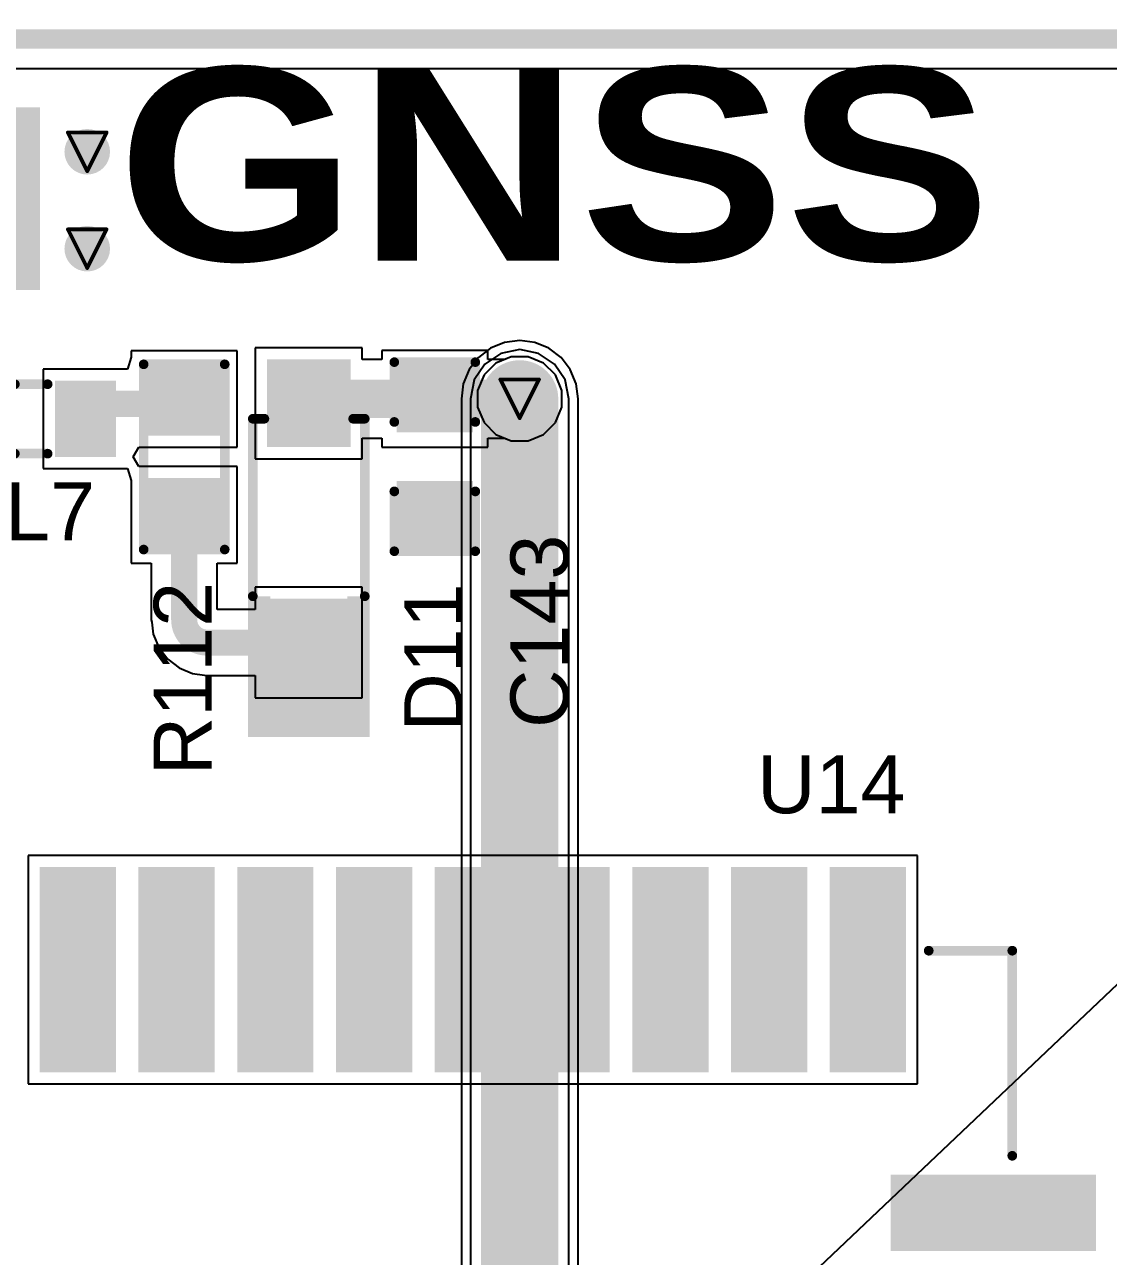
# Model space of a CAD drawing. Header units: inches. Extents: x 0 to 5359, y 0 to 5098.
# Drawn here: x 85 to 99.26, y 103.98 to 120.19 of the extents above; entities that cross this region are included whole.
import ezdxf

# ---------------------------------------------------------------- set-up
doc = ezdxf.new("R2010")
doc.units = ezdxf.units.IN
for name, color, linetype in [('Board Outline', 216, 'Continuous'), ('Bottom Layer', 5, 'Continuous'), ('Drill Drawing', 1, 'Continuous'), ('Layer 1', 16, 'Continuous'), ('Layer 2', 76, 'Continuous'), ('Top Layer', 1, 'Continuous'), ('Top Overlay', 2, 'Continuous'), ('Top Paste', 8, 'Continuous'), ('Top Solder', 216, 'Continuous'), ('Via Holes', 16, 'Continuous')]:
    doc.layers.add(name, color=color, linetype=linetype)
doc.styles.add('Arial', font='', dxfattribs={"height": 0.2})
doc.styles.add('Arial Black_Bold', font='', dxfattribs={"height": 0.2})
doc.styles.get('Arial').set_extended_font_data('Arial')
doc.styles.get('Arial Black_Bold').set_extended_font_data('Arial Black', bold=True)

# ---------------------------------------------------------------- blocks, each defined once
blk = doc.blocks.new('EC21EFA_512_STD_54')
at = {"layer": 'Top Layer'}
for points in [[(14.5, -1.8), (17, -1.8), (17, -2.6), (14.5, -2.6)], [(14.5, -3.1), (17, -3.1), (17, -3.9), (14.5, -3.9)], [(14.5, -4.4), (17, -4.4), (17, -5.2), (14.5, -5.2)], [(14.5, -5.7), (17, -5.7), (17, -6.5), (14.5, -6.5)], [(14.5, -7), (17, -7), (17, -7.8), (14.5, -7.8)], [(14.5, -8.3), (17, -8.3), (17, -9.1), (14.5, -9.1)], [(14.5, -9.6), (17, -9.6), (17, -10.4), (14.5, -10.4)], [(14.5, -10.9), (17, -10.9), (17, -11.7), (14.5, -11.7)], [(14.5, -12.2), (17, -12.2), (17, -13), (14.5, -13)], [(12.15, -13), (12.95, -13), (12.95, -15.5), (12.15, -15.5)]]:
    blk.add_hatch(color=1, dxfattribs=at).paths.add_polyline_path(points)
at = {"layer": 'Top Paste'}
for points in [[(14.5, -1.8), (17, -1.8), (17, -2.6), (14.5, -2.6)], [(14.5, -3.1), (17, -3.1), (17, -3.9), (14.5, -3.9)], [(14.5, -4.4), (17, -4.4), (17, -5.2), (14.5, -5.2)], [(14.5, -5.7), (17, -5.7), (17, -6.5), (14.5, -6.5)], [(14.5, -7), (17, -7), (17, -7.8), (14.5, -7.8)], [(14.5, -8.3), (17, -8.3), (17, -9.1), (14.5, -9.1)], [(14.5, -9.6), (17, -9.6), (17, -10.4), (14.5, -10.4)], [(14.5, -10.9), (17, -10.9), (17, -11.7), (14.5, -11.7)], [(14.5, -12.2), (17, -12.2), (17, -13), (14.5, -13)], [(12.15, -13), (12.95, -13), (12.95, -15.5), (12.15, -15.5)]]:
    blk.add_hatch(color=8, dxfattribs=at).paths.add_polyline_path(points)
at = {"layer": 'Top Solder'}
for points in [[(14.398, -1.698), (17.102, -1.698), (17.102, -2.702), (14.398, -2.702)], [(14.398, -2.998), (17.102, -2.998), (17.102, -4.002), (14.398, -4.002)], [(14.398, -4.298), (17.102, -4.298), (17.102, -5.302), (14.398, -5.302)], [(14.398, -5.598), (17.102, -5.598), (17.102, -6.602), (14.398, -6.602)], [(14.398, -6.898), (17.102, -6.898), (17.102, -7.902), (14.398, -7.902)], [(14.398, -8.198), (17.102, -8.198), (17.102, -9.202), (14.398, -9.202)], [(14.398, -9.498), (17.102, -9.498), (17.102, -10.502), (14.398, -10.502)], [(14.398, -10.798), (17.102, -10.798), (17.102, -11.802), (14.398, -11.802)], [(14.398, -12.098), (17.102, -12.098), (17.102, -13.102), (14.398, -13.102)], [(12.048, -12.898), (13.052, -12.898), (13.052, -15.602), (12.048, -15.602)]]:
    blk.add_hatch(color=216, dxfattribs=at).paths.add_polyline_path(points)
at = {"layer": 'Top Overlay'}
for points in [[(16, -13.4, 0.127, 0.127, 0), (16, -14.5, 0.127, 0.127, 0)], [(13.3, -14.5, 0.127, 0.127, 0), (16, -14.5, 0.127, 0.127, 0)]]:
    blk.add_lwpolyline(points, format="xyseb", dxfattribs=at)
for points in [[(15.968, -13.4, 0.0635, 0.0635, 1), (16.032, -13.4, 0.0635, 0.0635, 1)], [(13.268, -14.5, 0.0635, 0.0635, 1), (13.332, -14.5, 0.0635, 0.0635, 1)], [(15.968, -14.5, 0.0635, 0.0635, 1), (16.032, -14.5, 0.0635, 0.0635, 1)], [(15.968, -14.5, 0.0635, 0.0635, 1), (16.032, -14.5, 0.0635, 0.0635, 1)]]:
    blk.add_lwpolyline(points, format="xyseb", close=True, dxfattribs=at)
at = {"layer": 'Top Solder'}
blk.add_line((-7.122, 8.022), (5006.159, -5275.812), dxfattribs=at)
blk = doc.blocks.new('R___0603_92')
at = {"layer": 'Top Layer'}
for points in [[(-0.381, 0.4445), (-0.381, -0.4445), (-1.143, -0.4445), (-1.143, 0.4445)], [(1.143, 0.4445), (1.143, -0.4445), (0.381, -0.4445), (0.381, 0.4445)]]:
    blk.add_hatch(color=1, dxfattribs=at).paths.add_polyline_path(points)
at = {"layer": 'Top Paste'}
for points in [[(-0.381, 0.4445), (-0.381, -0.4445), (-1.143, -0.4445), (-1.143, 0.4445)], [(1.143, 0.4445), (1.143, -0.4445), (0.381, -0.4445), (0.381, 0.4445)]]:
    blk.add_hatch(color=8, dxfattribs=at).paths.add_polyline_path(points)
at = {"layer": 'Top Solder'}
for points in [[(-0.2794, 0.5461), (-0.2794, -0.5461), (-1.2446, -0.5461), (-1.2446, 0.5461)], [(1.2446, 0.5461), (1.2446, -0.5461), (0.2794, -0.5461), (0.2794, 0.5461)]]:
    blk.add_hatch(color=216, dxfattribs=at).paths.add_polyline_path(points)
at = {"layer": 'Top Overlay'}
for points in [[(-1.2192, 0.5334, 0.127, 0.127, 0), (-1.2192, -0.5334, 0.127, 0.127, 0)], [(-1.2192, 0.5334, 0.127, 0.127, 0), (1.2192, 0.5334, 0.127, 0.127, 0)], [(1.2192, 0.5334, 0.127, 0.127, 0), (1.2192, -0.5334, 0.127, 0.127, 0)], [(-1.2192, -0.5334, 0.127, 0.127, 0), (1.2192, -0.5334, 0.127, 0.127, 0)]]:
    blk.add_lwpolyline(points, format="xyseb", dxfattribs=at)
for points in [[(-1.25095, 0.5334, 0.0635, 0.0635, 1), (-1.18745, 0.5334, 0.0635, 0.0635, 1)], [(-1.25095, 0.5334, 0.0635, 0.0635, 1), (-1.18745, 0.5334, 0.0635, 0.0635, 1)], [(1.18745, 0.5334, 0.0635, 0.0635, 1), (1.25095, 0.5334, 0.0635, 0.0635, 1)], [(1.18745, 0.5334, 0.0635, 0.0635, 1), (1.25095, 0.5334, 0.0635, 0.0635, 1)], [(-1.25095, -0.5334, 0.0635, 0.0635, 1), (-1.18745, -0.5334, 0.0635, 0.0635, 1)], [(-1.25095, -0.5334, 0.0635, 0.0635, 1), (-1.18745, -0.5334, 0.0635, 0.0635, 1)], [(1.18745, -0.5334, 0.0635, 0.0635, 1), (1.25095, -0.5334, 0.0635, 0.0635, 1)], [(1.18745, -0.5334, 0.0635, 0.0635, 1), (1.25095, -0.5334, 0.0635, 0.0635, 1)]]:
    blk.add_lwpolyline(points, format="xyseb", close=True, dxfattribs=at)
blk = doc.blocks.new('IND_0603__1608_M_______217')
at = {"layer": 'Top Layer'}
for points in [[(-1, 0.4), (-0.4, 0.4), (-0.4, -0.4), (-1, -0.4)], [(0.4, 0.4), (1, 0.4), (1, -0.4), (0.4, -0.4)]]:
    blk.add_hatch(color=1, dxfattribs=at).paths.add_polyline_path(points)
at = {"layer": 'Top Paste'}
for points in [[(-1, 0.4), (-0.4, 0.4), (-0.4, -0.4), (-1, -0.4)], [(0.4, 0.4), (1, 0.4), (1, -0.4), (0.4, -0.4)]]:
    blk.add_hatch(color=8, dxfattribs=at).paths.add_polyline_path(points)
at = {"layer": 'Top Solder'}
for points in [[(-1.102, 0.502), (-0.298, 0.502), (-0.298, -0.502), (-1.102, -0.502)], [(0.298, 0.502), (1.102, 0.502), (1.102, -0.502), (0.298, -0.502)]]:
    blk.add_hatch(color=216, dxfattribs=at).paths.add_polyline_path(points)
at = {"layer": 'Top Overlay'}
for points in [[(0.229, 0.457, 0.127, 0.127, 0), (-0.203, 0.457, 0.127, 0.127, 0)], [(0.229, -0.457, 0.127, 0.127, 0), (-0.203, -0.457, 0.127, 0.127, 0)]]:
    blk.add_lwpolyline(points, format="xyseb", dxfattribs=at)
for points in [[(-0.235, 0.457, 0.0635, 0.0635, 1), (-0.171, 0.457, 0.0635, 0.0635, 1)], [(0.197, 0.457, 0.0635, 0.0635, 1), (0.26, 0.457, 0.0635, 0.0635, 1)], [(-0.235, -0.457, 0.0635, 0.0635, 1), (-0.171, -0.457, 0.0635, 0.0635, 1)], [(0.197, -0.457, 0.0635, 0.0635, 1), (0.26, -0.457, 0.0635, 0.0635, 1)]]:
    blk.add_lwpolyline(points, format="xyseb", close=True, dxfattribs=at)
blk = doc.blocks.new('U_FL_R_SMT_10__225')
at = {"layer": 'Top Layer'}
for points in [[(1.863, 2), (1.863, 0.95), (-0.337, 0.95), (-0.337, 2)], [(-1.288, 0.5), (-0.238, 0.5), (-0.238, -0.5), (-1.288, -0.5)], [(1.863, -0.95), (1.863, -2), (-0.337, -2), (-0.337, -0.95)]]:
    blk.add_hatch(color=1, dxfattribs=at).paths.add_polyline_path(points)
at = {"layer": 'Top Paste'}
for points in [[(1.863, 2), (1.863, 0.95), (-0.337, 0.95), (-0.337, 2)], [(-1.288, 0.5), (-0.238, 0.5), (-0.238, -0.5), (-1.288, -0.5)], [(1.863, -0.95), (1.863, -2), (-0.337, -2), (-0.337, -0.95)]]:
    blk.add_hatch(color=8, dxfattribs=at).paths.add_polyline_path(points)
at = {"layer": 'Top Solder'}
for points in [[(1.964, 2.102), (1.964, 0.848), (-0.439, 0.848), (-0.439, 2.102)], [(-1.389, 0.602), (-0.136, 0.602), (-0.136, -0.602), (-1.389, -0.602)], [(1.964, -0.848), (1.964, -2.102), (-0.439, -2.102), (-0.439, -0.848)]]:
    blk.add_hatch(color=216, dxfattribs=at).paths.add_polyline_path(points)
at = {"layer": 'Top Overlay'}
for points in [[(-0.657, 1.3, 0.127, 0.127, 0), (-0.657, 0.75, 0.127, 0.127, 0)], [(2.182, 1.3, 0.127, 0.127, 0), (2.182, -1.3, 0.127, 0.127, 0)], [(-0.657, -0.75, 0.127, 0.127, 0), (-0.657, -1.3, 0.127, 0.127, 0)]]:
    blk.add_lwpolyline(points, format="xyseb", dxfattribs=at)
for points in [[(-0.689, 1.3, 0.0635, 0.0635, 1), (-0.626, 1.3, 0.0635, 0.0635, 1)], [(2.151, 1.3, 0.0635, 0.0635, 1), (2.214, 1.3, 0.0635, 0.0635, 1)], [(-0.689, 0.75, 0.0635, 0.0635, 1), (-0.626, 0.75, 0.0635, 0.0635, 1)], [(-0.689, -0.75, 0.0635, 0.0635, 1), (-0.626, -0.75, 0.0635, 0.0635, 1)], [(-0.689, -1.3, 0.0635, 0.0635, 1), (-0.626, -1.3, 0.0635, 0.0635, 1)], [(2.151, -1.3, 0.0635, 0.0635, 1), (2.214, -1.3, 0.0635, 0.0635, 1)]]:
    blk.add_lwpolyline(points, format="xyseb", close=True, dxfattribs=at)
blk = doc.blocks.new('SOD_123_232')
at = {"layer": 'Top Layer'}
for points in [[(-1.1, 0.45), (-1.1, -0.45), (-2.05, -0.45), (-2.05, 0.45)], [(2.05, 0.45), (2.05, -0.45), (1.1, -0.45), (1.1, 0.45)]]:
    blk.add_hatch(color=1, dxfattribs=at).paths.add_polyline_path(points)
at = {"layer": 'Top Overlay'}
for points in [[(0.965, 0.508), (2.819, 0.508), (2.819, 0.8), (0.965, 0.8)], [(2.12, -0.787), (2.819, -0.787), (2.819, 0.788), (2.12, 0.788)], [(0.965, -0.8), (2.819, -0.8), (2.819, -0.508), (0.965, -0.508)]]:
    blk.add_hatch(color=2, dxfattribs=at).paths.add_polyline_path(points)
at = {"layer": 'Top Paste'}
for points in [[(-1.1, 0.45), (-1.1, -0.45), (-2.05, -0.45), (-2.05, 0.45)], [(2.05, 0.45), (2.05, -0.45), (1.1, -0.45), (1.1, 0.45)]]:
    blk.add_hatch(color=8, dxfattribs=at).paths.add_polyline_path(points)
at = {"layer": 'Top Solder'}
for points in [[(-0.998, 0.552), (-0.998, -0.552), (-2.152, -0.552), (-2.152, 0.552)], [(2.152, 0.552), (2.152, -0.552), (0.998, -0.552), (0.998, 0.552)]]:
    blk.add_hatch(color=216, dxfattribs=at).paths.add_polyline_path(points)
at = {"layer": 'Top Overlay'}
for points in [[(0.965, 0.737, 0.127, 0.127, 0), (-1.372, 0.737, 0.127, 0.127, 0)], [(-1.372, 0.584, 0.127, 0.127, 0), (-1.372, 0.737, 0.127, 0.127, 0)], [(-1.372, -0.737, 0.127, 0.127, 0), (-1.372, -0.584, 0.127, 0.127, 0)], [(0.965, -0.737, 0.127, 0.127, 0), (-1.372, -0.737, 0.127, 0.127, 0)]]:
    blk.add_lwpolyline(points, format="xyseb", dxfattribs=at)
for points in [[(-1.403, 0.737, 0.0635, 0.0635, 1), (-1.34, 0.737, 0.0635, 0.0635, 1)], [(-1.403, 0.737, 0.0635, 0.0635, 1), (-1.34, 0.737, 0.0635, 0.0635, 1)], [(0.933, 0.737, 0.0635, 0.0635, 1), (0.997, 0.737, 0.0635, 0.0635, 1)], [(-1.403, 0.584, 0.0635, 0.0635, 1), (-1.34, 0.584, 0.0635, 0.0635, 1)], [(-1.403, -0.584, 0.0635, 0.0635, 1), (-1.34, -0.584, 0.0635, 0.0635, 1)], [(-1.403, -0.737, 0.0635, 0.0635, 1), (-1.34, -0.737, 0.0635, 0.0635, 1)], [(-1.403, -0.737, 0.0635, 0.0635, 1), (-1.34, -0.737, 0.0635, 0.0635, 1)], [(0.933, -0.737, 0.0635, 0.0635, 1), (0.997, -0.737, 0.0635, 0.0635, 1)]]:
    blk.add_lwpolyline(points, format="xyseb", close=True, dxfattribs=at)
blk = doc.blocks.new('C___0603_247')
at = {"layer": 'Top Layer'}
for points in [[(-0.381, 0.445), (-0.381, -0.445), (-1.143, -0.445), (-1.143, 0.445)], [(1.143, 0.445), (1.143, -0.445), (0.381, -0.445), (0.381, 0.445)]]:
    blk.add_hatch(color=1, dxfattribs=at).paths.add_polyline_path(points)
at = {"layer": 'Top Paste'}
for points in [[(-0.381, 0.445), (-0.381, -0.445), (-1.143, -0.445), (-1.143, 0.445)], [(1.143, 0.445), (1.143, -0.445), (0.381, -0.445), (0.381, 0.445)]]:
    blk.add_hatch(color=8, dxfattribs=at).paths.add_polyline_path(points)
at = {"layer": 'Top Solder'}
for points in [[(-0.321, 0.504), (-0.321, -0.504), (-1.203, -0.504), (-1.203, 0.504)], [(1.203, 0.504), (1.203, -0.504), (0.321, -0.504), (0.321, 0.504)]]:
    blk.add_hatch(color=216, dxfattribs=at).paths.add_polyline_path(points)
at = {"layer": 'Top Overlay'}
for points in [[(-1.245, 0.533, 0.127, 0.127, 0), (-1.245, -0.533, 0.127, 0.127, 0)], [(-1.245, 0.533, 0.127, 0.127, 0), (-0.457, 0.533, 0.127, 0.127, 0)], [(0.457, 0.533, 0.127, 0.127, 0), (1.245, 0.533, 0.127, 0.127, 0)], [(1.245, 0.533, 0.127, 0.127, 0), (1.245, -0.533, 0.127, 0.127, 0)], [(-1.245, -0.533, 0.127, 0.127, 0), (-0.457, -0.533, 0.127, 0.127, 0)], [(0.457, -0.533, 0.127, 0.127, 0), (1.245, -0.533, 0.127, 0.127, 0)]]:
    blk.add_lwpolyline(points, format="xyseb", dxfattribs=at)
for points in [[(-1.276, 0.533, 0.0635, 0.0635, 1), (-1.213, 0.533, 0.0635, 0.0635, 1)], [(-1.276, 0.533, 0.0635, 0.0635, 1), (-1.213, 0.533, 0.0635, 0.0635, 1)], [(-0.489, 0.533, 0.0635, 0.0635, 1), (-0.425, 0.533, 0.0635, 0.0635, 1)], [(0.425, 0.533, 0.0635, 0.0635, 1), (0.489, 0.533, 0.0635, 0.0635, 1)], [(1.213, 0.533, 0.0635, 0.0635, 1), (1.276, 0.533, 0.0635, 0.0635, 1)], [(1.213, 0.533, 0.0635, 0.0635, 1), (1.276, 0.533, 0.0635, 0.0635, 1)], [(-1.276, -0.533, 0.0635, 0.0635, 1), (-1.213, -0.533, 0.0635, 0.0635, 1)], [(-1.276, -0.533, 0.0635, 0.0635, 1), (-1.213, -0.533, 0.0635, 0.0635, 1)], [(-0.489, -0.533, 0.0635, 0.0635, 1), (-0.425, -0.533, 0.0635, 0.0635, 1)], [(0.425, -0.533, 0.0635, 0.0635, 1), (0.489, -0.533, 0.0635, 0.0635, 1)], [(1.213, -0.533, 0.0635, 0.0635, 1), (1.276, -0.533, 0.0635, 0.0635, 1)], [(1.213, -0.533, 0.0635, 0.0635, 1), (1.276, -0.533, 0.0635, 0.0635, 1)]]:
    blk.add_lwpolyline(points, format="xyseb", close=True, dxfattribs=at)

msp = doc.modelspace()

# ---------------------------------------------------------------- hatches: boundary and pattern name
at = {"layer": 'Bottom Layer'}
h = msp.add_hatch(color=5, dxfattribs=at)
edge = h.paths.add_edge_path()
edge.add_arc((85.824, 118.517), 0.3, 0, 360)
h = msp.add_hatch(color=5, dxfattribs=at)
edge = h.paths.add_edge_path()
edge.add_arc((85.824, 117.241), 0.3, 0, 360)
h = msp.add_hatch(color=5, dxfattribs=at)
edge = h.paths.add_edge_path()
edge.add_arc((91.516, 115.265), 0.3, 0, 360)
at = {"layer": 'Layer 1'}
h = msp.add_hatch(color=16, dxfattribs=at)
edge = h.paths.add_edge_path()
edge.add_arc((85.824, 118.517), 0.3, 0, 360)
h = msp.add_hatch(color=16, dxfattribs=at)
edge = h.paths.add_edge_path()
edge.add_arc((85.824, 117.241), 0.3, 0, 360)
h = msp.add_hatch(color=16, dxfattribs=at)
edge = h.paths.add_edge_path()
edge.add_arc((91.516, 115.265), 0.3, 0, 360)
at = {"layer": 'Layer 2'}
h = msp.add_hatch(color=76, dxfattribs=at)
edge = h.paths.add_edge_path()
edge.add_arc((85.824, 118.517), 0.3, 0, 360)
h = msp.add_hatch(color=76, dxfattribs=at)
edge = h.paths.add_edge_path()
edge.add_arc((85.824, 117.241), 0.3, 0, 360)
h = msp.add_hatch(color=76, dxfattribs=at)
edge = h.paths.add_edge_path()
edge.add_arc((91.516, 115.265), 0.3, 0, 360)
at = {"layer": 'Top Layer'}
h = msp.add_hatch(color=1, dxfattribs=at)
edge = h.paths.add_edge_path()
edge.add_arc((85.824, 118.517), 0.3, 0, 360)
h = msp.add_hatch(color=1, dxfattribs=at)
edge = h.paths.add_edge_path()
edge.add_arc((85.824, 117.241), 0.3, 0, 360)
h = msp.add_hatch(color=1, dxfattribs=at)
edge = h.paths.add_edge_path()
edge.add_arc((91.516, 115.265), 0.3, 0, 360)
at = {"layer": 'Via Holes'}
h = msp.add_hatch(color=7, dxfattribs=at)
edge = h.paths.add_edge_path()
edge.add_arc((85.824, 118.517), 0.15, 0, 360)
h = msp.add_hatch(color=7, dxfattribs=at)
edge = h.paths.add_edge_path()
edge.add_arc((85.824, 117.241), 0.15, 0, 360)
h = msp.add_hatch(color=7, dxfattribs=at)
edge = h.paths.add_edge_path()
edge.add_arc((91.516, 115.265), 0.15, 0, 360)

# ---------------------------------------------------------------- linework, layer by layer
at = {"layer": 'Board Outline'}
msp.add_lwpolyline([(0, 120, 0.254, 0.254, 0), (110, 120, 0.254, 0.254, 0)], format="xyseb", dxfattribs=at)
at = {"layer": 'Bottom Layer'}
for p, q in [((49.449, 119.612), (105.855, 119.612)), ((91.268, 115.863), (91.058, 115.723)), ((91.516, 115.913), (91.268, 115.863)), ((91.764, 115.863), (91.516, 115.913)), ((91.974, 115.723), (91.764, 115.863)), ((91.058, 115.723), (90.918, 115.513)), ((92.114, 115.513), (91.974, 115.723)), ((90.918, 115.513), (90.869, 115.265)), ((92.164, 115.265), (92.114, 115.513)), ((90.869, 115.265), (90.869, 103.2)), ((92.164, 103.2), (92.164, 115.265))]:
    msp.add_line(p, q, dxfattribs=at)
msp.add_lwpolyline([(91.516, 103.2, 0.762, 0.762, 0), (91.516, 115.265, 0.762, 0.762, 0)], format="xyseb", dxfattribs=at)
msp.add_lwpolyline([(91.326, 115.265, 0.381, 0.381, 1), (91.707, 115.265, 0.381, 0.381, 1)], format="xyseb", close=True, dxfattribs=at)
at = {"layer": 'Drill Drawing'}
for points in [[(85.57, 118.771, 0.0508, 0.0508, 0), (86.078, 118.771, 0.0508, 0.0508, 0)], [(85.57, 118.771, 0.0508, 0.0508, 0), (85.824, 118.263, 0.0508, 0.0508, 0)], [(85.824, 118.263, 0.0508, 0.0508, 0), (86.078, 118.771, 0.0508, 0.0508, 0)], [(85.57, 117.495, 0.0508, 0.0508, 0), (86.078, 117.495, 0.0508, 0.0508, 0)], [(85.57, 117.495, 0.0508, 0.0508, 0), (85.824, 116.987, 0.0508, 0.0508, 0)], [(85.824, 116.987, 0.0508, 0.0508, 0), (86.078, 117.495, 0.0508, 0.0508, 0)], [(91.262, 115.519, 0.0508, 0.0508, 0), (91.77, 115.519, 0.0508, 0.0508, 0)], [(91.262, 115.519, 0.0508, 0.0508, 0), (91.516, 115.011, 0.0508, 0.0508, 0)], [(91.516, 115.011, 0.0508, 0.0508, 0), (91.77, 115.519, 0.0508, 0.0508, 0)]]:
    msp.add_lwpolyline(points, format="xyseb", dxfattribs=at)
for points in [[(85.557, 118.771, 0.0254, 0.0254, 1), (85.583, 118.771, 0.0254, 0.0254, 1)], [(85.557, 118.771, 0.0254, 0.0254, 1), (85.583, 118.771, 0.0254, 0.0254, 1)], [(86.065, 118.771, 0.0254, 0.0254, 1), (86.091, 118.771, 0.0254, 0.0254, 1)], [(86.065, 118.771, 0.0254, 0.0254, 1), (86.091, 118.771, 0.0254, 0.0254, 1)], [(85.811, 118.263, 0.0254, 0.0254, 1), (85.837, 118.263, 0.0254, 0.0254, 1)], [(85.811, 118.263, 0.0254, 0.0254, 1), (85.837, 118.263, 0.0254, 0.0254, 1)], [(85.557, 117.495, 0.0254, 0.0254, 1), (85.583, 117.495, 0.0254, 0.0254, 1)], [(85.557, 117.495, 0.0254, 0.0254, 1), (85.583, 117.495, 0.0254, 0.0254, 1)], [(86.065, 117.495, 0.0254, 0.0254, 1), (86.091, 117.495, 0.0254, 0.0254, 1)], [(86.065, 117.495, 0.0254, 0.0254, 1), (86.091, 117.495, 0.0254, 0.0254, 1)], [(85.811, 116.987, 0.0254, 0.0254, 1), (85.837, 116.987, 0.0254, 0.0254, 1)], [(85.811, 116.987, 0.0254, 0.0254, 1), (85.837, 116.987, 0.0254, 0.0254, 1)], [(91.249, 115.519, 0.0254, 0.0254, 1), (91.275, 115.519, 0.0254, 0.0254, 1)], [(91.249, 115.519, 0.0254, 0.0254, 1), (91.275, 115.519, 0.0254, 0.0254, 1)], [(91.757, 115.519, 0.0254, 0.0254, 1), (91.783, 115.519, 0.0254, 0.0254, 1)], [(91.757, 115.519, 0.0254, 0.0254, 1), (91.783, 115.519, 0.0254, 0.0254, 1)], [(91.504, 115.011, 0.0254, 0.0254, 1), (91.529, 115.011, 0.0254, 0.0254, 1)], [(91.504, 115.011, 0.0254, 0.0254, 1), (91.529, 115.011, 0.0254, 0.0254, 1)]]:
    msp.add_lwpolyline(points, format="xyseb", close=True, dxfattribs=at)
at = {"layer": 'Layer 1'}
for p, q in [((4.145, 119.612), (105.855, 119.612)), ((91.406, 115.819), (91.202, 115.735)), ((91.626, 115.819), (91.406, 115.819)), ((91.83, 115.735), (91.626, 115.819)), ((91.202, 115.735), (91.047, 115.579)), ((91.986, 115.579), (91.83, 115.735)), ((91.047, 115.579), (90.962, 115.375)), ((92.07, 115.375), (91.986, 115.579)), ((90.962, 115.375), (90.962, 115.155)), ((92.07, 115.155), (92.07, 115.375)), ((90.962, 115.155), (91.047, 114.951)), ((91.986, 114.951), (92.07, 115.155)), ((91.047, 114.951), (91.202, 114.796)), ((91.83, 114.796), (91.986, 114.951)), ((91.202, 114.796), (91.406, 114.711)), ((91.406, 114.711), (91.626, 114.711)), ((91.626, 114.711), (91.83, 114.796))]:
    msp.add_line(p, q, dxfattribs=at)
at = {"layer": 'Layer 2'}
for p, q in [((71.679, 119.612), (105.855, 119.612)), ((91.317, 116.008), (91.132, 115.931)), ((91.516, 116.034), (91.317, 116.008)), ((91.715, 116.008), (91.516, 116.034)), ((91.9, 115.931), (91.715, 116.008)), ((90.973, 115.809), (90.851, 115.649)), ((91.132, 115.931), (90.973, 115.809)), ((92.06, 115.809), (91.9, 115.931)), ((92.182, 115.649), (92.06, 115.809)), ((90.851, 115.649), (90.774, 115.464)), ((92.259, 115.464), (92.182, 115.649)), ((90.774, 115.464), (90.748, 115.265)), ((92.285, 115.265), (92.259, 115.464)), ((90.748, 115.265), (90.748, 91.008)), ((92.285, 91.008), (92.285, 115.265))]:
    msp.add_line(p, q, dxfattribs=at)
msp.add_lwpolyline([(91.516, 91.008, 1.016, 1.016, 0), (91.516, 115.265, 1.016, 1.016, 0)], format="xyseb", dxfattribs=at)
msp.add_lwpolyline([(91.262, 115.265, 0.508, 0.508, 1), (91.77, 115.265, 0.508, 0.508, 1)], format="xyseb", close=True, dxfattribs=at)
at = {"layer": 'Top Layer'}
for p, q in [((48.278, 119.612), (105.855, 119.612)), ((89.444, 115.935), (88.036, 115.935)), ((88.036, 115.935), (88.036, 114.477)), ((89.444, 115.783), (89.444, 115.935)), ((86.401, 115.812), (86.354, 115.654)), ((87.798, 115.897), (86.401, 115.897)), ((86.401, 115.897), (86.401, 115.812)), ((87.798, 114.627), (87.798, 115.897)), ((89.7, 115.783), (89.444, 115.783)), ((91.097, 115.9), (89.7, 115.9)), ((89.7, 115.9), (89.7, 115.783)), ((91.097, 115.783), (91.097, 115.9)), ((91.319, 115.783), (91.097, 115.783)), ((91.406, 115.819), (91.319, 115.783)), ((91.626, 115.819), (91.406, 115.819)), ((91.83, 115.735), (91.626, 115.819)), ((86.354, 115.654), (85.246, 115.654)), ((85.246, 115.654), (85.246, 114.346)), ((91.986, 115.579), (91.83, 115.735)), ((92.07, 115.375), (91.986, 115.579)), ((92.07, 115.155), (92.07, 115.375)), ((91.986, 114.951), (92.07, 115.155)), ((91.83, 114.796), (91.986, 114.951)), ((89.444, 114.477), (89.444, 114.747)), ((89.444, 114.747), (89.7, 114.747)), ((89.7, 114.747), (89.7, 114.63)), ((91.097, 114.63), (91.097, 114.747)), ((91.097, 114.747), (91.319, 114.747)), ((91.319, 114.747), (91.406, 114.711)), ((91.406, 114.711), (91.626, 114.711)), ((91.626, 114.711), (91.83, 114.796)), ((86.429, 114.5), (86.503, 114.627)), ((86.503, 114.373), (86.429, 114.5)), ((86.503, 114.627), (87.798, 114.627)), ((88.036, 114.477), (89.444, 114.477)), ((89.7, 114.63), (91.097, 114.63)), ((85.246, 114.346), (86.224, 114.346)), ((86.224, 114.346), (86.354, 114.346)), ((86.354, 114.346), (86.401, 114.188)), ((86.532, 114.373), (86.503, 114.373)), ((87.798, 114.373), (86.532, 114.373)), ((87.798, 113.103), (87.798, 114.373)), ((86.401, 114.188), (86.401, 113.103)), ((86.401, 113.103), (86.666, 113.103)), ((86.666, 113.103), (86.666, 112.356)), ((87.534, 112.49), (87.534, 113.103)), ((87.534, 113.103), (87.798, 113.103)), ((89.444, 112.785), (88.036, 112.785)), ((88.036, 112.785), (88.036, 112.49)), ((89.444, 111.327), (89.444, 112.785)), ((88.036, 112.49), (87.534, 112.49)), ((86.666, 112.356), (86.672, 112.325)), ((86.672, 112.325), (86.693, 112.167)), ((86.693, 112.167), (86.766, 111.99)), ((86.766, 111.99), (86.883, 111.839)), ((86.883, 111.839), (87.034, 111.722)), ((87.034, 111.722), (87.211, 111.649)), ((87.211, 111.649), (87.369, 111.628)), ((87.369, 111.628), (87.4, 111.622)), ((87.4, 111.622), (88.036, 111.622)), ((88.036, 111.622), (88.036, 111.327)), ((88.036, 111.327), (89.444, 111.327)), ((96.754, 109.254), (85.046, 109.254)), ((85.046, 109.254), (85.046, 106.246)), ((96.754, 106.246), (96.754, 109.254)), ((85.046, 106.246), (96.754, 106.246))]:
    msp.add_line(p, q, dxfattribs=at)
for points in [[(88.74, 115.206, 0.508, 0.508, 0), (88.799, 115.265, 0.508, 0.508, 0)], [(88.799, 115.265, 0.508, 0.508, 0), (90.399, 115.265, 0.508, 0.508, 0)], [(90.399, 115.265, 0.508, 0.508, 0), (91.516, 115.265, 0.508, 0.508, 0)], [(85.8, 115, 0.343, 0.343, 0), (85.999, 115.199, 0.343, 0.343, 0)], [(85.999, 115.199, 0.343, 0.343, 0), (87.037, 115.199, 0.343, 0.343, 0)], [(87.037, 115.199, 0.343, 0.343, 0), (87.1, 115.262, 0.343, 0.343, 0)], [(87.1, 112.356, 0.343, 0.343, 0), (87.1, 113.738, 0.343, 0.343, 0)], [(87.4, 112.056, 0.343, 0.343, -0.414214), (87.1, 112.356, 0.343, 0.343, 0)], [(87.4, 112.056, 0.343, 0.343, 0), (88.74, 112.056, 0.343, 0.343, 0)]]:
    msp.add_lwpolyline(points, format="xyseb", dxfattribs=at)
for points in [[(88.613, 115.206, 0.254, 0.254, 1), (88.867, 115.206, 0.254, 0.254, 1)], [(88.672, 115.265, 0.254, 0.254, 1), (88.926, 115.265, 0.254, 0.254, 1)], [(88.672, 115.265, 0.254, 0.254, 1), (88.926, 115.265, 0.254, 0.254, 1)], [(90.272, 115.265, 0.254, 0.254, 1), (90.526, 115.265, 0.254, 0.254, 1)], [(90.272, 115.265, 0.254, 0.254, 1), (90.526, 115.265, 0.254, 0.254, 1)], [(91.389, 115.265, 0.254, 0.254, 1), (91.643, 115.265, 0.254, 0.254, 1)], [(85.913, 115.199, 0.171, 0.171, 1), (86.085, 115.199, 0.171, 0.171, 1)], [(85.913, 115.199, 0.171, 0.171, 1), (86.085, 115.199, 0.171, 0.171, 1)], [(86.951, 115.199, 0.171, 0.171, 1), (87.123, 115.199, 0.171, 0.171, 1)], [(86.951, 115.199, 0.171, 0.171, 1), (87.123, 115.199, 0.171, 0.171, 1)], [(87.014, 115.262, 0.171, 0.171, 1), (87.186, 115.262, 0.171, 0.171, 1)], [(85.714, 115, 0.171, 0.171, 1), (85.886, 115, 0.171, 0.171, 1)], [(87.014, 113.738, 0.171, 0.171, 1), (87.186, 113.738, 0.171, 0.171, 1)], [(87.014, 112.356, 0.171, 0.171, 1), (87.186, 112.356, 0.171, 0.171, 1)], [(87.014, 112.356, 0.171, 0.171, 1), (87.186, 112.356, 0.171, 0.171, 1)], [(87.314, 112.056, 0.171, 0.171, 1), (87.486, 112.056, 0.171, 0.171, 1)], [(87.314, 112.056, 0.171, 0.171, 1), (87.486, 112.056, 0.171, 0.171, 1)], [(88.654, 112.056, 0.171, 0.171, 1), (88.825, 112.056, 0.171, 0.171, 1)]]:
    msp.add_lwpolyline(points, format="xyseb", close=True, dxfattribs=at)

# ---------------------------------------------------------------- block references
for name, p, rotation in [('EC21EFA_512_STD_54', (83.5, 92), 90), ('U_FL_R_SMT_10__225', (83.1, 117.138), 90), ('R___0603_92', (87.1, 114.5), 90), ('SOD_123_232', (88.74, 113.631), 270), ('C___0603_247', (90.399, 114.503), 90), ('IND_0603__1608_M_______217', (85.1, 115), 180)]:
    msp.add_blockref(name, p, dxfattribs=dict(rotation=rotation))

# ---------------------------------------------------------------- texts
at = {"layer": 'Top Overlay'}
for s, height, rotation, style, p in [('GNSS', 2.54, 360, 'Arial Black_Bold', (86.215, 117.085)), ('C143', 0.762, 90, 'Arial', (92.157, 110.932)), ('R112', 0.762, 90, 'Arial', (87.461, 110.31)), ('D11', 0.762, 90, 'Arial', (90.759, 110.884))]:
    msp.add_text(s, height=height, rotation=rotation, dxfattribs=dict(at, style=style)).set_placement(p)
at = {"layer": 'Top Overlay', "style": 'Arial'}
for s, p in [('L7', (84.744, 113.404)), ('U14', (94.642, 109.809))]:
    msp.add_text(s, height=0.762, dxfattribs=at).set_placement(p)

doc.saveas('drawing.dxf')
